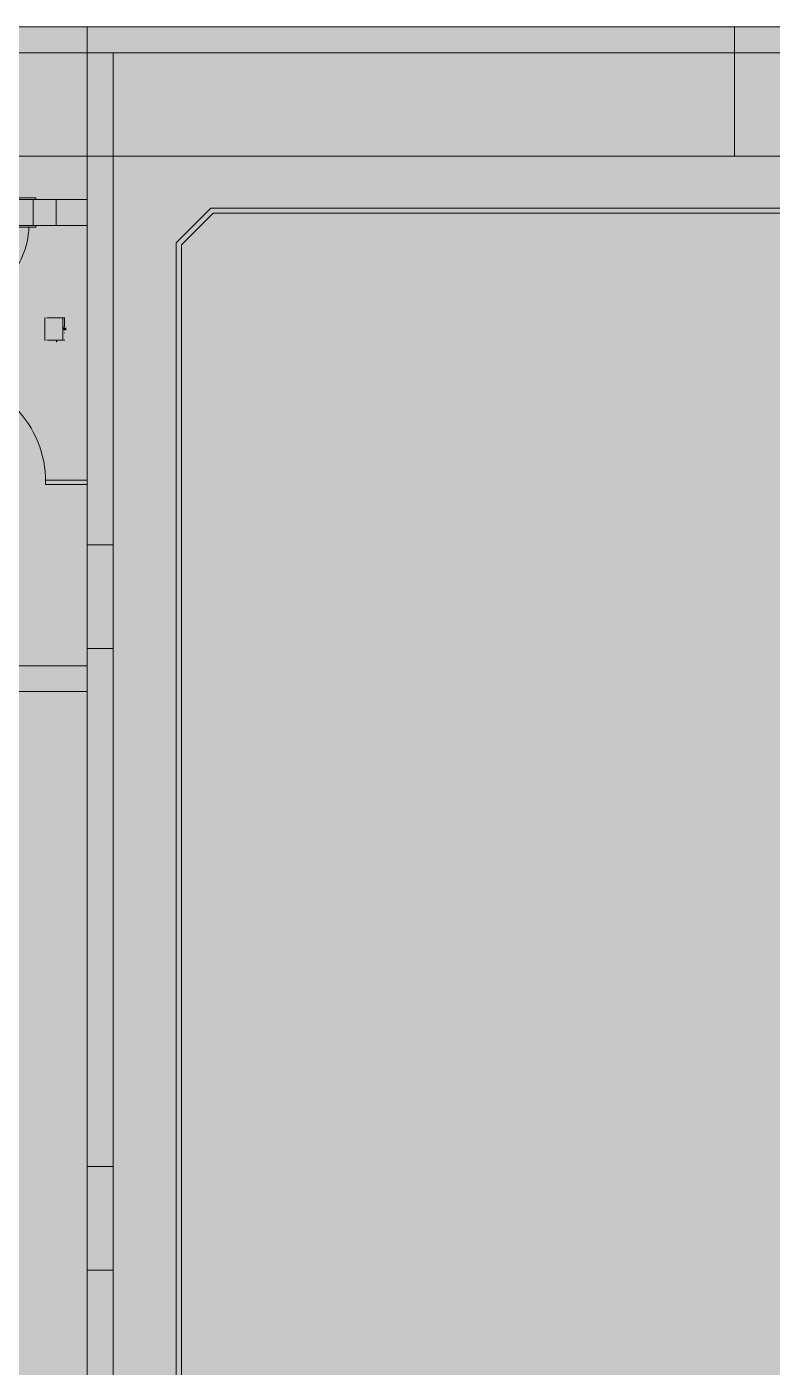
# Model space of a CAD drawing. Header units: millimetres. Extents: x -57519 to 497916, y -349472 to 446842.
# Drawn here: x 470994 to 475314, y 44395 to 52157 of the extents above; entities that cross this region are included whole.
import ezdxf

# ---------------------------------------------------------------- set-up
doc = ezdxf.new("R2010")
doc.units = ezdxf.units.MM
for name, color, linetype, lineweight in [('A-DETL-GENF', 92, 'Continuous', 5), ('A-DETL-THIN', 151, 'Continuous', 9), ('A-DOOR', 31, 'Continuous', 5), ('A-DOOR-FRAM', 31, 'Continuous', 5), ('A-FLOR', 192, 'Continuous', 5), ('A-WALL', 113, 'Continuous', 20), ('A-WALL-PATT', 111, 'Continuous', 20), ('P-SANR-FIXT', 6, 'Continuous', 5), ('Q-CASE', 31, 'Continuous', 5), ('S-COLS', 52, 'Continuous', 20)]:
    doc.layers.add(name, color=color, linetype=linetype, lineweight=lineweight)

# ---------------------------------------------------------------- blocks, each defined once
blk = doc.blocks.new('DLN_Toilet Paper Roll - DLN_Toilet Paper Roll-V940-1_F SINGLE OCCUPANCY DIAGRAM')
at = {"layer": 'P-SANR-FIXT', "color": 191}
for p, q in [((-7, 0), (7, 0)), ((7, 0), (-7, 0)), ((-65, -6.9), (-65, -5)), ((-65, -6.9), (-65, -6.1)), ((-65, -6.1), (-65, -6.9)), ((-65, -15.5), (-65, -6.9)), ((-65, -6.9), (-12.7, -6.9)), ((-65, -109.6), (-65, -15.5)), ((-65, -15.5), (-12.7, -15.5)), ((-12.7, -6.9), (-12.7, -6.1)), ((-12.7, -6.1), (-12.7, -6.9)), ((-12.7, -15.5), (-12.7, -6.9)), ((65, -15.5), (-12.7, -15.5)), ((-7, -2), (7, -2)), ((7, -2), (-7, -2)), ((-5, -5), (5, -5)), ((5, -5), (-5, -5)), ((-5, -11), (5, -11)), ((5, -11), (-5, -11)), ((-3, -2), (3, -2)), ((3, -2), (-3, -2)), ((-3, -5), (3, -5)), ((3, -5), (-3, -5)), ((23.2, -9.3), (23.2, -6.9)), ((23.2, -6.9), (23.2, -9.3)), ((65, -5), (65, -12.4)), ((65, -15.5), (65, -109.6)), ((-65, -120.1), (-65, -117.5)), ((-65, -120.1), (65, -120.1)), ((65, -117.5), (65, -120.1))]:
    blk.add_line(p, q, dxfattribs=at)
for start_param, end_param in [(0, 3.141593), (3.141593, 6.283185)]:
    blk.add_ellipse((71.8, -52.8), major_axis=(2, 0), ratio=0.802744, start_param=start_param, end_param=end_param, dxfattribs=at)
for points, knots in [([(-4.7, -9.3), (-4.6, -9.2), (-4.6, -8.9), (-4.5, -8.5), (-4.5, -8), (-4.5, -7.6), (-4.6, -7.1), (-4.8, -6.6), (-4.9, -6.3), (-5, -6.1), (-5, -6.1), (-5, -6.1)], [0, 0, 0, 0, 0.1, 0.2, 0.3, 0.4, 0.5, 0.6, 0.8, 0.9, 0.9644096, 0.9644096, 0.9644096, 0.9644096]), ([(-5, -6.1), (-5, -6.1), (-5, -6.2), (-4.9, -6.4), (-4.8, -6.7), (-4.8, -6.9)], [0, 0, 0, 0, 0.25, 0.5, 1, 1, 1, 1]), ([(-4.8, -6.9), (-4.7, -7.2), (-4.7, -7.6), (-4.6, -8.3), (-4.7, -8.8), (-4.8, -9.3), (-4.9, -9.7), (-5, -10), (-5, -10.1), (-5, -10.1)], [0, 0, 0, 0, 0.222222, 0.333333, 0.444444, 0.583333, 0.722222, 0.861111, 1, 1, 1, 1]), ([(-5, -10.1), (-5, -10.1), (-5, -10.1), (-4.9, -10), (-4.8, -9.8), (-4.7, -9.5), (-4.7, -9.3)], [0.0801932, 0.0801932, 0.0801932, 0.0801932, 0.2, 0.4, 0.7, 1, 1, 1, 1]), ([(5, -6.1), (5, -6.1), (5, -6.1), (4.9, -6.3), (4.8, -6.6), (4.6, -7.1), (4.5, -7.6), (4.5, -8), (4.5, -8.5), (4.6, -8.9), (4.6, -9.2), (4.7, -9.3)], [0.0355904, 0.0355904, 0.0355904, 0.0355904, 0.1, 0.2, 0.4, 0.5, 0.6, 0.7, 0.8, 0.9, 1, 1, 1, 1]), ([(5, -10.1), (5, -10.1), (5, -10), (4.9, -9.8), (4.8, -9.3), (4.7, -8.7), (4.7, -8.3), (4.6, -8), (4.7, -7.7), (4.7, -7.3), (4.8, -7.1), (4.8, -6.9)], [0, 0, 0, 0, 0.111111, 0.222222, 0.444444, 0.583333, 0.652778, 0.722222, 0.791667, 0.861111, 1, 1, 1, 1]), ([(4.7, -9.3), (4.7, -9.5), (4.9, -9.8), (5, -10.1), (5, -10.1), (5, -10.1)], [0, 0, 0, 0, 0.4, 0.7, 0.9198068, 0.9198068, 0.9198068, 0.9198068]), ([(4.8, -6.9), (4.8, -6.7), (4.9, -6.4), (5, -6.2), (5, -6.1), (5, -6.1)], [0, 0, 0, 0, 0.5, 0.75, 1, 1, 1, 1])]:
    blk.add_open_spline(points, degree=3, knots=knots, dxfattribs=at)
blk = doc.blocks.new('DLN-Surface Channel-S1 - 300x150 _WD_-10461004-1_F SINGLE OCCUPANCY DIAGRAM')
at = {"layer": 'Q-CASE'}
blk.add_line((-6425, -150), (1975, -150), dxfattribs=at)
blk = doc.blocks.new('DLN-Access Panel__AP01_ - _AP04_ 450 x 650 _WH_-16056296-1_F SINGLE OCCUPANCY DIAGRAM')
at = {"layer": 'A-DOOR', "color": 191}
for p, q in [((-265, 75), (-265, 85)), ((265, 85), (-265, 85)), ((265, 75), (265, 85)), ((-265, 75), (265, 75)), ((-265, -85), (-265, -75)), ((265, -75), (-265, -75)), ((265, -85), (265, -75)), ((-240, -95), (-277.5, -95)), ((-277.5, -95), (-277.5, -100)), ((-277.5, -100), (-239.6, -100)), ((-265, -85), (265, -85)), ((-240, -85), (-240, -97.5)), ((-225, -97.5), (-225, -85)), ((-215, -85), (93.2, -393.2)), ((128.6, -357.8), (-144.3, -85)), ((93.2, -393.2), (128.6, -357.8))]:
    blk.add_line(p, q, dxfattribs=at)
for centre, radius, start, end in [((-232.5, -97.5), 7.5, 180, 0), ((-232.5, -97.5), 7.5, 195, 0), ((-232.5, -97.5), 7.5, 199.47122, 360), ((-232.5, -97.5), 7.5, 199.47122, 360), ((-232.5, -97.5), 2, 180, 360), ((-232.5, -97.5), 2, 180, 360), ((-225, -75), 450, 315, 358.68242)]:
    blk.add_arc(centre, radius, start, end, dxfattribs=at)
at = {"layer": 'A-DOOR-FRAM', "color": 191}
for p, q in [((-250, 75), (-250, -75)), ((250, 75), (250, -75))]:
    blk.add_line(p, q, dxfattribs=at)
blk = doc.blocks.new('DLN_Partition Door - 600x2100_100x25 _WH_GH_-15333689-1_F SINGLE OCCUPANCY DIAGRAM')
at = {"layer": 'A-DOOR', "color": 191}
for p, q in [((20, 509.1), (20, 534.1)), ((20, 534.1), (620, 534.1)), ((620, 509.1), (20, 509.1)), ((620, 534.1), (620, 509.1))]:
    blk.add_line(p, q, dxfattribs=at)
blk.add_arc((20, 534.1), 600, 269.5, 360, dxfattribs=at)
at = {"layer": 'P-SANR-FIXT', "color": 191}
for p, q in [((25, 609.1), (0, 609.1)), ((0, 609.1), (0, 534.1)), ((25, 534.1), (25, 609.1)), ((0, 534.1), (25, 534.1)), ((25, -65.9), (0, -65.9)), ((0, -65.9), (0, -307.5)), ((25, -307.5), (25, -65.9)), ((0, -307.5), (25, -307.5))]:
    blk.add_line(p, q, dxfattribs=at)

msp = doc.modelspace()

# ---------------------------------------------------------------- hatches: boundary and pattern name
at = {"layer": 'A-DETL-GENF', "transparency": 33554585}
msp.add_hatch(color=201, dxfattribs=at).paths.add_polyline_path([(488604.7, 23590.5), (488604.7, 34332.5), (487469.7, 34332.5), (487469.7, 39682.5), (486244.7, 39682.5), (486244.7, 52007.5), (462944.7, 52007.5), (462944.7, 45707.5), (437594.7, 45707.5), (437594.7, 33907.5), (444694.7, 33907.5), (444694.7, 31607.5), (476494.7, 31607.5), (476494.7, 29767.5), (475294.7, 29767.5), (475294.7, 27367.5), (476494.7, 27367.5), (476494.7, 26157.5), (478644.7, 26157.5), (478644.7, 23590.5), (487915.4, 23590.5)], flags=0)
at = {"layer": 'A-WALL-PATT', "lineweight": 5, "transparency": 33554432}
for points in [[(471170.2, 52007.5), (475094.7, 52007.5), (475094.7, 52157.5), (463094.7, 52157.5), (463094.7, 52007.5), (467230.1, 52007.5)], [(471344.7, 39607.5), (471494.7, 39607.5), (471494.7, 52007.5), (471344.7, 52007.5), (471344.7, 39799.4)]]:
    msp.add_hatch(color=253, dxfattribs=at).paths.add_polyline_path(points, flags=0)
at = {"layer": 'S-COLS'}
for points in [[(475094.7, 52007.5), (475844.7, 52007.5), (475844.7, 52157.5), (475094.7, 52157.5)], [(475110.2, 51407.5), (475844.7, 51407.5), (475844.7, 52007.5), (475094.7, 52007.5), (475094.7, 51407.5)]]:
    msp.add_hatch(color=133, dxfattribs=at).paths.add_polyline_path(points, flags=0)

# ---------------------------------------------------------------- linework, layer by layer
at = {"layer": 'A-DETL-THIN', "lineweight": 5}
msp.add_line((486244.7, 52007.5), (462944.7, 52007.5), dxfattribs=at)
at = {"layer": 'A-FLOR', "color": 253}
msp.add_line((471344.7, 52157.5), (471344.7, 52007.5), dxfattribs=at)
at = {"layer": 'A-FLOR'}
for p, q in [((471494.7, 52007.5), (462967.2, 52007.5)), ((471494.7, 52007.5), (463694.7, 52007.5)), ((471494.7, 51407.5), (471494.7, 52007.5)), ((463744.7, 51407.5), (471494.7, 51407.5)), ((475094.7, 51407.5), (471494.7, 51407.5)), ((471494.7, 51407.5), (471494.7, 40357.5)), ((471344.7, 51007.5), (471031.5, 51007.5)), ((471344.7, 48457.5), (471344.7, 51007.5)), ((471494.7, 49157.5), (471344.7, 49157.5)), ((471344.7, 48557.5), (471494.7, 48557.5)), ((468604.7, 48457.5), (471344.7, 48457.5)), ((471344.7, 48307.5), (468604.7, 48307.5)), ((471344.7, 39607.5), (471344.7, 48307.5)), ((471494.7, 45557.5), (471344.7, 45557.5)), ((471344.7, 44957.5), (471494.7, 44957.5))]:
    msp.add_line(p, q, dxfattribs=at)
at = {"layer": 'A-WALL', "color": 253, "lineweight": 5}
for p, q in [((475094.7, 52157.5), (462944.7, 52157.5)), ((475094.7, 52007.5), (475094.7, 52157.5))]:
    msp.add_line(p, q, dxfattribs=at)
at = {"layer": 'A-WALL', "color": 191, "lineweight": 5}
for p, q in [((471344.7, 52007.5), (471344.7, 51007.5)), ((471494.7, 40357.5), (471494.7, 52007.5)), ((471494.7, 52007.5), (475094.7, 52007.5)), ((471344.7, 51157.5), (471031.5, 51157.5)), ((471163.7, 51157.5), (471163.7, 51007.5)), ((471344.7, 48457.5), (471344.7, 48307.5))]:
    msp.add_line(p, q, dxfattribs=at)
at = {"layer": 'A-WALL', "lineweight": 18}
for p, q in [((472061.3, 51107.5), (471860.7, 50906.9)), ((471890.7, 50894.5), (472073.7, 51077.5)), ((485121.2, 51107.5), (472061.3, 51107.5)), ((472073.7, 51077.5), (485108.7, 51077.5)), ((471860.7, 50906.9), (471860.7, 40943.1)), ((471890.7, 40955.5), (471890.7, 50894.5))]:
    msp.add_line(p, q, dxfattribs=at)
at = {"layer": 'S-COLS', "color": 53}
for p, q in [((475844.7, 52157.5), (475094.7, 52157.5)), ((475094.7, 52157.5), (475094.7, 52007.5))]:
    msp.add_line(p, q, dxfattribs=at)
at = {"layer": 'S-COLS', "color": 221}
for p, q in [((475094.7, 52007.5), (475094.7, 51407.5)), ((475094.7, 51407.5), (475844.7, 51407.5))]:
    msp.add_line(p, q, dxfattribs=at)

# ---------------------------------------------------------------- block references
at = {"layer": 'A-DOOR', "color": 191}
msp.add_blockref('DLN-Access Panel__AP01_ - _AP04_ 450 x 650 _WH_-16056296-1_F SINGLE OCCUPANCY DIAGRAM', (470781.5, 51082.5), dxfattribs=at)
at = {"layer": 'P-SANR-FIXT', "color": 191}
for name, p, rotation in [('DLN_Toilet Paper Roll - DLN_Toilet Paper Roll-V940-1_F SINGLE OCCUPANCY DIAGRAM', (471219.7, 50407.5), 270.0000000000001), ('DLN_Partition Door - 600x2100_100x25 _WH_GH_-15333689-1_F SINGLE OCCUPANCY DIAGRAM', (471037.2, 49507.5), 89.9999999999998)]:
    msp.add_blockref(name, p, dxfattribs=dict(at, rotation=rotation))
at = {"layer": 'Q-CASE'}
msp.add_blockref('DLN-Surface Channel-S1 - 300x150 _WD_-10461004-1_F SINGLE OCCUPANCY DIAGRAM', (469369.7, 52307.5), dxfattribs=at)

doc.saveas('drawing.dxf')
